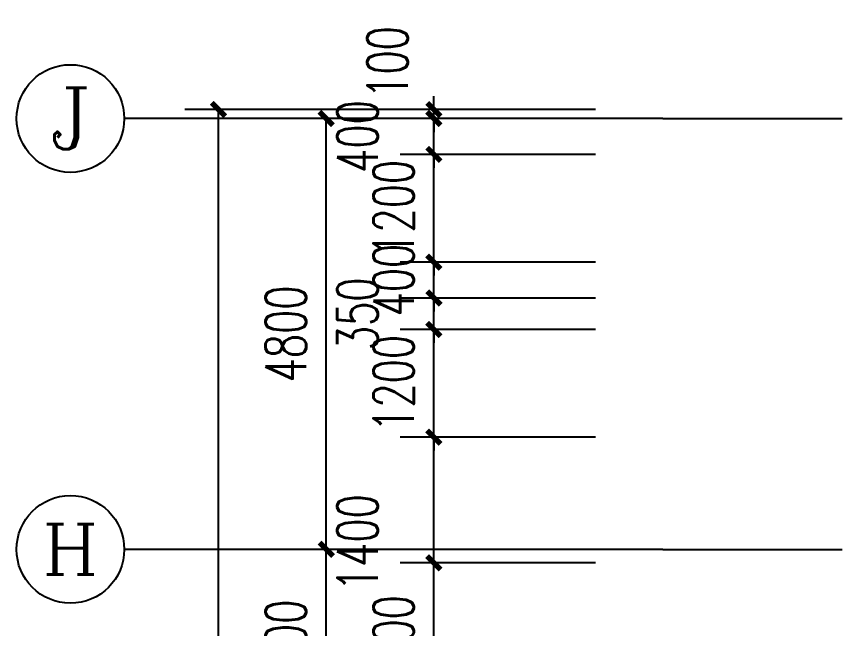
# Model space of a CAD drawing. Extents: x -4747 to 1060961, y -766984 to 396631.
# Drawn here: x 467945 to 477180, y -31745 to -24928 of the extents above; entities that cross this region are included whole.
import ezdxf
from ezdxf.enums import TextEntityAlignment as Align

# ---------------------------------------------------------------- set-up
doc = ezdxf.new("R2010")
doc.units = 0
doc.header["$LTSCALE"] = 1000
doc.header["$MEASUREMENT"] = 0
doc.linetypes.add('DOTE', pattern=[2.42, 2, -0.2, 0.02, -0.2])
doc.layers.get('0').update_dxf_attribs({"linetype": 'CONTINUOUS'})
doc.layers.get('DEFPOINTS').update_dxf_attribs({"linetype": 'CONTINUOUS'})
for name, color, linetype in [('AXIS', 3, 'CONTINUOUS'), ('AXIS_TEXT', 7, 'CONTINUOUS'), ('DOTE', 1, 'DOTE'), ('PUB_DIM', 3, 'CONTINUOUS')]:
    doc.layers.add(name, color=color, linetype=linetype)
doc.styles.add('_TCH_AXIS', font='COMPLEX', dxfattribs={"bigfont": 'GBCBIG'})
doc.styles.add('COMPLEX', font='complex_.ttf')
doc.styles.add('DIM_FONT', font='SIMPLEX', dxfattribs={"width": 0.7, "bigfont": 'GBCBIG'})
doc.dimstyles.new('DIMN150', dxfattribs={"dimscale": 1.5, "dimtxt": 300, "dimasz": 100, "dimexe": 250, "dimexo": 300, "dimgap": 150, "dimtad": 1, "dimdec": 0, "dimzin": 0, "dimtxsty": 'DIM_FONT', "dimblk": 'ARCHTICK', "dimcen": 0.09, "dimclrt": 7, "dimazin": 3, "dimtfac": 1, "dimtdec": 0, "dimtix": 1, "dimtmove": 0, "dimatfit": 3, "dimtolj": 1, "dimtzin": 0})

# ---------------------------------------------------------------- blocks, each defined once
blk = doc.blocks.new('_ARCHTICK')
at = {"color": 0, "linetype": 'BYBLOCK', "const_width": 0.4}
blk.add_lwpolyline([(-0.5, -0.5), (0.5, 0.5)], dxfattribs=at)
blk = doc.blocks.new('*D1235')
at = {"layer": 'DEFPOINTS', "color": 0}
for p in [(472594.9, -31014.3), (474844.9, -31014.3), (474844.9, -32814.3)]:
    blk.add_point(p, dxfattribs=at)
at = {"layer": 'PUB_DIM', "color": 0}
for p, q in [((474394.9, -31014.3), (472219.9, -31014.3)), ((472594.9, -32814.3), (472594.9, -31014.3)), ((474394.9, -32814.3), (472219.9, -32814.3))]:
    blk.add_line(p, q, dxfattribs=at)
at = {"layer": 'PUB_DIM', "color": 0, "xscale": 150, "yscale": 150, "zscale": 150}
for p, rotation in [((472594.9, -31014.3), 90), ((472594.9, -32814.3), 270)]:
    blk.add_blockref('_ARCHTICK', p, dxfattribs=dict(at, rotation=rotation))
at = {"layer": 'PUB_DIM', "color": 7, "insert": (472144.9, -31914.3), "char_height": 450, "attachment_point": 5, "rotation": 90, "style": 'DIM_FONT'}
blk.add_mtext('\\A1;1800', dxfattribs=at)
blk = doc.blocks.new('*D1236')
at = {"layer": 'DEFPOINTS', "color": 0}
for p in [(472594.9, -29614.3), (474844.9, -29614.3), (474844.9, -31014.3)]:
    blk.add_point(p, dxfattribs=at)
at = {"layer": 'PUB_DIM', "color": 0}
for p, q in [((474394.9, -29614.3), (472219.9, -29614.3)), ((472594.9, -31014.3), (472594.9, -29614.3)), ((474394.9, -31014.3), (472219.9, -31014.3))]:
    blk.add_line(p, q, dxfattribs=at)
at = {"layer": 'PUB_DIM', "color": 0, "xscale": 150, "yscale": 150, "zscale": 150}
for p, rotation in [((472594.9, -29614.3), 90), ((472594.9, -31014.3), 270)]:
    blk.add_blockref('_ARCHTICK', p, dxfattribs=dict(at, rotation=rotation))
at = {"layer": 'PUB_DIM', "color": 7, "insert": (471743.7, -30789.3), "char_height": 450, "attachment_point": 5, "rotation": 90, "style": 'DIM_FONT'}
blk.add_mtext('\\A1;1400', dxfattribs=at)
blk = doc.blocks.new('*D1237')
at = {"layer": 'DEFPOINTS', "color": 0}
for p in [(472594.9, -28414.3), (474844.9, -28414.3), (474844.9, -29614.3)]:
    blk.add_point(p, dxfattribs=at)
at = {"layer": 'PUB_DIM', "color": 0}
for p, q in [((472594.9, -28414.3), (472594.9, -28264.3)), ((474394.9, -28414.3), (472219.9, -28414.3)), ((472594.9, -29614.3), (472594.9, -28414.3)), ((474394.9, -29614.3), (472219.9, -29614.3)), ((472594.9, -29614.3), (472594.9, -29764.3))]:
    blk.add_line(p, q, dxfattribs=at)
at = {"layer": 'PUB_DIM', "color": 0, "xscale": 150, "yscale": 150, "zscale": 150}
for p, rotation in [((472594.9, -28414.3), 270), ((472594.9, -29614.3), 90)]:
    blk.add_blockref('_ARCHTICK', p, dxfattribs=dict(at, rotation=rotation))
at = {"layer": 'PUB_DIM', "color": 7, "insert": (472144.9, -29014.3), "char_height": 450, "attachment_point": 5, "rotation": 90, "style": 'DIM_FONT'}
blk.add_mtext('\\A1;1200', dxfattribs=at)
blk = doc.blocks.new('*D1238')
at = {"layer": 'DEFPOINTS', "color": 0}
for p in [(472594.9, -28064.3), (474844.9, -28064.3), (474844.9, -28414.3)]:
    blk.add_point(p, dxfattribs=at)
at = {"layer": 'PUB_DIM', "color": 0}
for p, q in [((472594.9, -28064.3), (472594.9, -27914.3)), ((474394.9, -28064.3), (472219.9, -28064.3)), ((472594.9, -28414.3), (472594.9, -28064.3)), ((474394.9, -28414.3), (472219.9, -28414.3)), ((472594.9, -28414.3), (472594.9, -28564.3))]:
    blk.add_line(p, q, dxfattribs=at)
at = {"layer": 'PUB_DIM', "color": 0, "xscale": 150, "yscale": 150, "zscale": 150}
for p, rotation in [((472594.9, -28064.3), 270), ((472594.9, -28414.3), 90)]:
    blk.add_blockref('_ARCHTICK', p, dxfattribs=dict(at, rotation=rotation))
at = {"layer": 'PUB_DIM', "color": 7, "insert": (471743.7, -28239.3), "char_height": 450, "attachment_point": 5, "rotation": 90, "style": 'DIM_FONT'}
blk.add_mtext('\\A1;350', dxfattribs=at)
blk = doc.blocks.new('*D1239')
at = {"layer": 'DEFPOINTS', "color": 0}
for p in [(472594.9, -27664.3), (474844.9, -27664.3), (474844.9, -28064.3)]:
    blk.add_point(p, dxfattribs=at)
at = {"layer": 'PUB_DIM', "color": 0}
for p, q in [((472594.9, -27664.3), (472594.9, -27514.3)), ((474394.9, -27664.3), (472219.9, -27664.3)), ((472594.9, -28064.3), (472594.9, -27664.3)), ((474394.9, -28064.3), (472219.9, -28064.3)), ((472594.9, -28064.3), (472594.9, -28214.3))]:
    blk.add_line(p, q, dxfattribs=at)
at = {"layer": 'PUB_DIM', "color": 0, "xscale": 150, "yscale": 150, "zscale": 150}
for p, rotation in [((472594.9, -27664.3), 270), ((472594.9, -28064.3), 90)]:
    blk.add_blockref('_ARCHTICK', p, dxfattribs=dict(at, rotation=rotation))
at = {"layer": 'PUB_DIM', "color": 7, "insert": (472144.9, -27864.3), "char_height": 450, "attachment_point": 5, "rotation": 90, "style": 'DIM_FONT'}
blk.add_mtext('\\A1;400', dxfattribs=at)
blk = doc.blocks.new('*D1240')
at = {"layer": 'DEFPOINTS', "color": 0}
for p in [(472594.9, -26464.3), (474844.9, -26464.3), (474844.9, -27664.3)]:
    blk.add_point(p, dxfattribs=at)
at = {"layer": 'PUB_DIM', "color": 0}
for p, q in [((472594.9, -26464.3), (472594.9, -26314.3)), ((474394.9, -26464.3), (472219.9, -26464.3)), ((472594.9, -27664.3), (472594.9, -26464.3)), ((474394.9, -27664.3), (472219.9, -27664.3)), ((472594.9, -27664.3), (472594.9, -27814.3))]:
    blk.add_line(p, q, dxfattribs=at)
at = {"layer": 'PUB_DIM', "color": 0, "xscale": 150, "yscale": 150, "zscale": 150}
for p, rotation in [((472594.9, -26464.3), 270), ((472594.9, -27664.3), 90)]:
    blk.add_blockref('_ARCHTICK', p, dxfattribs=dict(at, rotation=rotation))
at = {"layer": 'PUB_DIM', "color": 7, "insert": (472144.9, -27064.3), "char_height": 450, "attachment_point": 5, "rotation": 90, "style": 'DIM_FONT'}
blk.add_mtext('\\A1;1200', dxfattribs=at)
blk = doc.blocks.new('*D1241')
at = {"layer": 'DEFPOINTS', "color": 0}
for p in [(472594.9, -26064.3), (474844.9, -26064.3), (474844.9, -26464.3)]:
    blk.add_point(p, dxfattribs=at)
at = {"layer": 'PUB_DIM', "color": 0}
for p, q in [((472594.9, -26064.3), (472594.9, -25914.3)), ((474394.9, -26064.3), (472219.9, -26064.3)), ((472594.9, -26464.3), (472594.9, -26064.3)), ((474394.9, -26464.3), (472219.9, -26464.3)), ((472594.9, -26464.3), (472594.9, -26614.3))]:
    blk.add_line(p, q, dxfattribs=at)
at = {"layer": 'PUB_DIM', "color": 0, "xscale": 150, "yscale": 150, "zscale": 150}
for p, rotation in [((472594.9, -26064.3), 270), ((472594.9, -26464.3), 90)]:
    blk.add_blockref('_ARCHTICK', p, dxfattribs=dict(at, rotation=rotation))
at = {"layer": 'PUB_DIM', "color": 7, "insert": (471743.7, -26264.3), "char_height": 450, "attachment_point": 5, "rotation": 90, "style": 'DIM_FONT'}
blk.add_mtext('\\A1;400', dxfattribs=at)
blk = doc.blocks.new('*D1242')
at = {"layer": 'DEFPOINTS', "color": 0}
for p in [(472594.9, -25964.3), (474844.9, -25964.3), (474844.9, -26064.3)]:
    blk.add_point(p, dxfattribs=at)
at = {"layer": 'PUB_DIM', "color": 0}
for p, q in [((472594.9, -25964.3), (472594.9, -25814.3)), ((474394.9, -25964.3), (472219.9, -25964.3)), ((472594.9, -26064.3), (472594.9, -25964.3)), ((474394.9, -26064.3), (472219.9, -26064.3)), ((472594.9, -26064.3), (472594.9, -26214.3))]:
    blk.add_line(p, q, dxfattribs=at)
at = {"layer": 'PUB_DIM', "color": 0, "xscale": 150, "yscale": 150, "zscale": 150}
for p, rotation in [((472594.9, -25964.3), 270), ((472594.9, -26064.3), 90)]:
    blk.add_blockref('_ARCHTICK', p, dxfattribs=dict(at, rotation=rotation))
at = {"layer": 'PUB_DIM', "color": 7, "insert": (472077.4, -25439.3), "char_height": 450, "attachment_point": 5, "rotation": 90, "style": 'DIM_FONT'}
blk.add_mtext('\\A1;100', dxfattribs=at)
blk = doc.blocks.new('*D1322')
at = {"layer": 'AXIS', "color": 0}
for p, q in [((474694.9, -30864.3), (471019.9, -30864.3)), ((471394.9, -33064.3), (471394.9, -30864.3)), ((474694.9, -33064.3), (471019.9, -33064.3))]:
    blk.add_line(p, q, dxfattribs=at)
at = {"layer": 'DEFPOINTS', "color": 0}
for p in [(471394.9, -30864.3), (475144.9, -30864.3), (475144.9, -33064.3)]:
    blk.add_point(p, dxfattribs=at)
at = {"layer": 'AXIS', "color": 0, "xscale": 150, "yscale": 150, "zscale": 150}
for p, rotation in [((471394.9, -30864.3), 90), ((471394.9, -33064.3), 270)]:
    blk.add_blockref('_ARCHTICK', p, dxfattribs=dict(at, rotation=rotation))
at = {"layer": 'AXIS', "color": 7, "insert": (470944.9, -31964.3), "char_height": 450, "attachment_point": 5, "rotation": 90, "style": 'DIM_FONT'}
blk.add_mtext('\\A1;2200', dxfattribs=at)
blk = doc.blocks.new('*D1323')
at = {"layer": 'AXIS', "color": 0}
for p, q in [((474694.9, -26064.3), (471019.9, -26064.3)), ((471394.9, -30864.3), (471394.9, -26064.3)), ((474694.9, -30864.3), (471019.9, -30864.3))]:
    blk.add_line(p, q, dxfattribs=at)
at = {"layer": 'DEFPOINTS', "color": 0}
for p in [(471394.9, -26064.3), (475144.9, -26064.3), (475144.9, -30864.3)]:
    blk.add_point(p, dxfattribs=at)
at = {"layer": 'AXIS', "color": 0, "xscale": 150, "yscale": 150, "zscale": 150}
for p, rotation in [((471394.9, -26064.3), 90), ((471394.9, -30864.3), 270)]:
    blk.add_blockref('_ARCHTICK', p, dxfattribs=dict(at, rotation=rotation))
at = {"layer": 'AXIS', "color": 7, "insert": (470944.9, -28464.3), "char_height": 450, "attachment_point": 5, "rotation": 90, "style": 'DIM_FONT'}
blk.add_mtext('\\A1;4800', dxfattribs=at)
blk = doc.blocks.new('*D1324')
at = {"layer": 'AXIS', "color": 0}
for p, q in [((474394.9, -25964.3), (469819.9, -25964.3)), ((470194.9, -68164.3), (470194.9, -25964.3)), ((474394.9, -68164.3), (469819.9, -68164.3))]:
    blk.add_line(p, q, dxfattribs=at)
at = {"layer": 'DEFPOINTS', "color": 0}
for p in [(470194.9, -25964.3), (474844.9, -25964.3), (474844.9, -68164.3)]:
    blk.add_point(p, dxfattribs=at)
at = {"layer": 'AXIS', "color": 0, "xscale": 150, "yscale": 150, "zscale": 150}
for p, rotation in [((470194.9, -25964.3), 90), ((470194.9, -68164.3), 270)]:
    blk.add_blockref('_ARCHTICK', p, dxfattribs=dict(at, rotation=rotation))
at = {"layer": 'AXIS', "color": 7, "insert": (469744.9, -47064.3), "char_height": 450, "attachment_point": 5, "rotation": 90, "style": 'DIM_FONT'}
blk.add_mtext('\\A1;42200', dxfattribs=at)
blk = doc.blocks.new('_AXISO')
blk.add_circle((0, 0), 0.5)
at = {"layer": 'AXIS_TEXT', "style": 'COMPLEX', "width": 1.041667}
blk.add_attdef('A', text='', height=0.56, dxfattribs=at).set_placement((-0.25, -0.28), (0.25, -0.28), align=Align.FIT)

msp = doc.modelspace()

# ---------------------------------------------------------------- linework, layer by layer
at = {"layer": 'AXIS'}
for p, q in [((475144.9, -26064.3), (469144.9, -26064.3)), ((475144.9, -30864.3), (469144.9, -30864.3))]:
    msp.add_line(p, q, dxfattribs=at)
at = {"layer": 'DOTE'}
for p, q in [((475144.9, -26064.3), (579844.9, -26064.3)), ((475144.9, -30864.3), (486544.9, -30864.3))]:
    msp.add_line(p, q, dxfattribs=at)

# ---------------------------------------------------------------- block references
at = {"layer": 'AXIS'}
ref = msp.add_blockref('_AXISO', (468544.9, -26064.3), dxfattribs=dict(at, xscale=1200, yscale=1200, zscale=1200))
ref.add_attrib('A', 'J', dxfattribs={"layer": 'AXIS_TEXT', "height": 685.8, "style": '_TCH_AXIS', "width": 1.350514}).set_placement((468302.4, -26407.2), (468787.5, -26407.2), align=Align.FIT)
ref = msp.add_blockref('_AXISO', (468544.9, -30864.3), dxfattribs=dict(at, xscale=1200, yscale=1200, zscale=1200))
ref.add_attrib('A', 'H', dxfattribs={"layer": 'AXIS_TEXT', "height": 557.6, "style": '_TCH_AXIS', "width": 1.183127}).set_placement((468230.8, -31143.1), (468859, -31143.1), align=Align.FIT)

# ---------------------------------------------------------------- dimensions: what is measured, and where the dimension line sits
for p1, p2, distance, picture, middle in [((474844.9, -68164.3), (474844.9, -25964.3), 4650, '*D1324', (469744.9, -47064.3)), ((475144.9, -30864.3), (475144.9, -26064.3), 3750, '*D1323', (470944.9, -28464.3)), ((475144.9, -33064.3), (475144.9, -30864.3), 3750, '*D1322', (470944.9, -31964.3))]:
    dim = msp.add_aligned_dim(p1=p1, p2=p2, distance=distance, dimstyle='DIMN150', dxfattribs=at)
    dim.commit()
    dim.dimension.update_dxf_attribs({"geometry": picture, "text_midpoint": middle})
at = {"layer": 'PUB_DIM'}
for base, p1, p2, picture, middle in [((472594.9, -25964.3), (474844.9, -26064.3), (474844.9, -25964.3), '*D1242', (472077.4, -25439.3)), ((472594.9, -26064.3), (474844.9, -26464.3), (474844.9, -26064.3), '*D1241', (471743.7, -26264.3)), ((472594.9, -28064.3), (474844.9, -28414.3), (474844.9, -28064.3), '*D1238', (471743.7, -28239.3)), ((472594.9, -29614.3), (474844.9, -31014.3), (474844.9, -29614.3), '*D1236', (471743.7, -30789.3))]:
    dim = msp.add_linear_dim(base=base, p1=p1, p2=p2, angle=90, dimstyle='DIMN150', dxfattribs=at)
    dim.commit()
    dim.dimension.update_dxf_attribs({"geometry": picture, "text_midpoint": middle, "dimtype": 129})
for p1, p2, picture, middle in [((474844.9, -27664.3), (474844.9, -26464.3), '*D1240', (472144.9, -27064.3)), ((474844.9, -28064.3), (474844.9, -27664.3), '*D1239', (472144.9, -27864.3)), ((474844.9, -29614.3), (474844.9, -28414.3), '*D1237', (472144.9, -29014.3)), ((474844.9, -32814.3), (474844.9, -31014.3), '*D1235', (472144.9, -31914.3))]:
    dim = msp.add_aligned_dim(p1=p1, p2=p2, distance=2250, dimstyle='DIMN150', dxfattribs=at)
    dim.commit()
    dim.dimension.update_dxf_attribs({"geometry": picture, "text_midpoint": middle})

doc.saveas('drawing.dxf')
